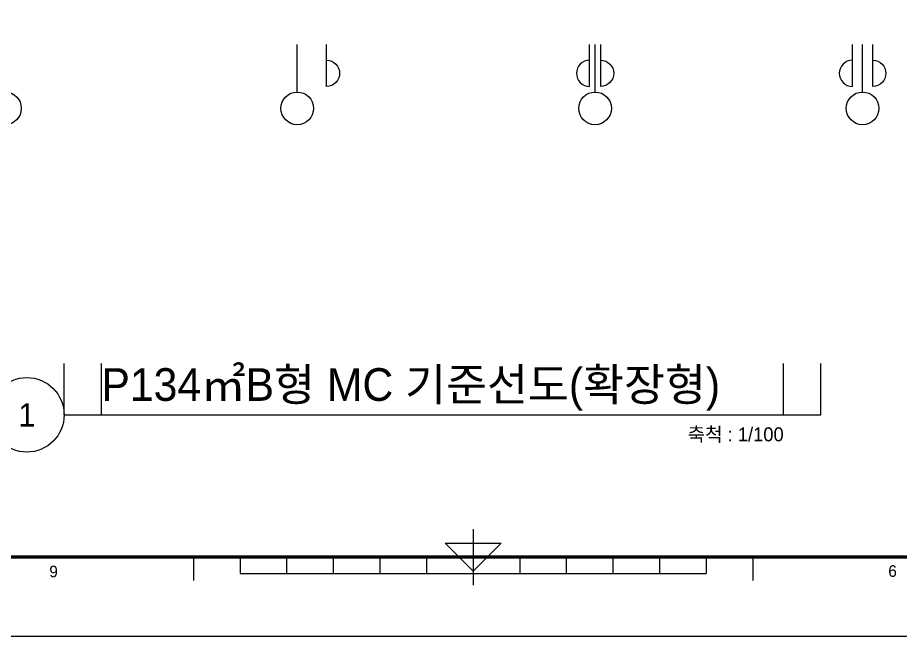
# Model space of a CAD drawing. Header units: millimetres. Extents: x 0 to 92204, y -190080 to 23760.
# Drawn here: x 66318 to 75787, y -190080 to -183449 of the extents above; entities that cross this region are included whole.
import ezdxf
from ezdxf.enums import TextEntityAlignment as Align

# ---------------------------------------------------------------- set-up
doc = ezdxf.new("R2010")
doc.units = ezdxf.units.MM
doc.header["$LTSCALE"] = 100
doc.linetypes.add('AUDIT_D_220706163347-0', pattern=[0])
for name, color, linetype in [('A-치수', 7, 'AUDIT_D_220706163347-0'), ('AA-BORD-FORM', 7, 'Continuous'), ('AA-BORD-TEXT', 3, 'Continuous'), ('AA-XXXX-SYMB', 7, 'Continuous'), ('AA-XXXX-TEXT', 3, 'Continuous'), ('DIM', 7, 'AUDIT_D_220706163347-0')]:
    doc.layers.add(name, color=color, linetype=linetype)
doc.layers.add('Defpoint', color=135, linetype='Continuous', plot=False)
doc.styles.add('HAUD01', font='Dotum.ttf')

# ---------------------------------------------------------------- blocks, each defined once
blk = doc.blocks.new('중심')
at = {"layer": 'DIM'}
blk.add_line((-350, 0), (0, 0), dxfattribs=at)
blk.add_circle((-470, 0), 120, dxfattribs=at)
blk = doc.blocks.new('DIM-1108')
at = {"layer": 'DIM'}
for points in [[(19478.8, -207665.8, -1), (19478.8, -207945.8), (19478.8, -207495.8)], [(22298.8, -207665.8, 1), (22298.8, -207945.8), (22298.8, -207495.8)], [(22418.8, -207665.8, -1), (22418.8, -207945.8), (22418.8, -207495.8)], [(25118.8, -207665.8, 1), (25118.8, -207945.8), (25118.8, -207495.8)], [(25338.8, -207665.8, -1), (25338.8, -207945.8), (25338.8, -207495.8)]]:
    blk.add_lwpolyline(points, format="xyb", dxfattribs=at)
at = {"layer": 'A-치수', "xscale": 1.458333333333342, "yscale": 1.458333333333342, "zscale": 1.458333333333342, "rotation": 90}
for p in [(16028.8, -207495.8), (19163.8, -207495.8), (22358.8, -207495.8), (25228.8, -207495.8)]:
    blk.add_blockref('중심', p, dxfattribs=at)
blk = doc.blocks.new('XR-FORM 청주월명')
at = {"layer": 'AA-BORD-FORM', "color": 2}
for p, q in [((421, 23), (421, 11)), ((361, 17), (361, 12)), ((371, 17), (371, 13.5)), ((381, 17), (381, 13.5)), ((391, 17), (391, 13.5)), ((401, 17), (401, 13.5)), ((411, 17), (411, 13.5)), ((431, 17), (431, 13.5)), ((441, 17), (441, 13.5)), ((451, 17), (451, 13.5)), ((461, 17), (461, 13.5)), ((471, 17), (471, 13.5)), ((481, 17), (481, 12)), ((371, 13.5), (471, 13.5))]:
    blk.add_line(p, q, dxfattribs=at)
at = {"layer": 'AA-BORD-FORM', "color": 1}
blk.add_lwpolyline([(0, 0), (841, 0), (841, 594), (0, 594)], close=True, dxfattribs=at)
at = {"layer": 'AA-BORD-FORM', "color": 2, "const_width": 0.682}
blk.add_lwpolyline([(21, 17), (21, 577), (821, 577), (821, 17)], close=True, dxfattribs=at)
at = {"layer": 'AA-BORD-FORM', "color": 2}
blk.add_lwpolyline([(427, 20), (421, 14), (415, 20)], close=True, dxfattribs=at)
at = {"layer": 'AA-BORD-TEXT', "color": 7, "style": 'HAUD01'}
for s, p in [('9', (331, 13.9)), ('6', (511, 13.99))]:
    blk.add_text(s, height=2.5, dxfattribs=at).set_placement(p, align=Align.MIDDLE_CENTER)

msp = doc.modelspace()

# ---------------------------------------------------------------- linework, layer by layer
at = {"layer": 'AA-XXXX-SYMB', "color": 3}
msp.add_line((66817.1, -187706.2), (74935.8, -187706.2), dxfattribs=at)
msp.add_circle((66417.1, -187706.2), 400, dxfattribs=at)
at = {"layer": 'Defpoint'}
for p, q in [((66817.1, -187706.2), (66817.1, -187156.2)), ((67217.1, -187706.2), (67217.1, -187156.2)), ((74535.8, -187706.2), (74535.8, -187156.2)), ((74935.8, -187706.2), (74935.8, -187156.2))]:
    msp.add_line(p, q, dxfattribs=at)

# ---------------------------------------------------------------- block references
msp.add_blockref('DIM-1108', (50153.9, 23760))
at = {"xscale": 50, "yscale": 50, "zscale": 50}
msp.add_blockref('XR-FORM 청주월명', (50153.9, -190080), dxfattribs=at)

# ---------------------------------------------------------------- texts
at = {"layer": 'AA-XXXX-TEXT', "style": 'HAUD01'}
msp.add_text('P134㎡B형 MC 기준선도(확장형)', height=350, dxfattribs=at).set_placement((67217.1, -187556.2))
msp.add_text('1', height=250, dxfattribs=at).set_placement((66417.1, -187706.2), align=Align.MIDDLE_CENTER)
at = {"layer": 'AA-XXXX-TEXT', "insert": (74535.8, -188006.2), "char_height": 150, "attachment_point": 9, "style": 'HAUD01'}
msp.add_mtext('축척 : 1/100', dxfattribs=at)

doc.saveas('drawing.dxf')
